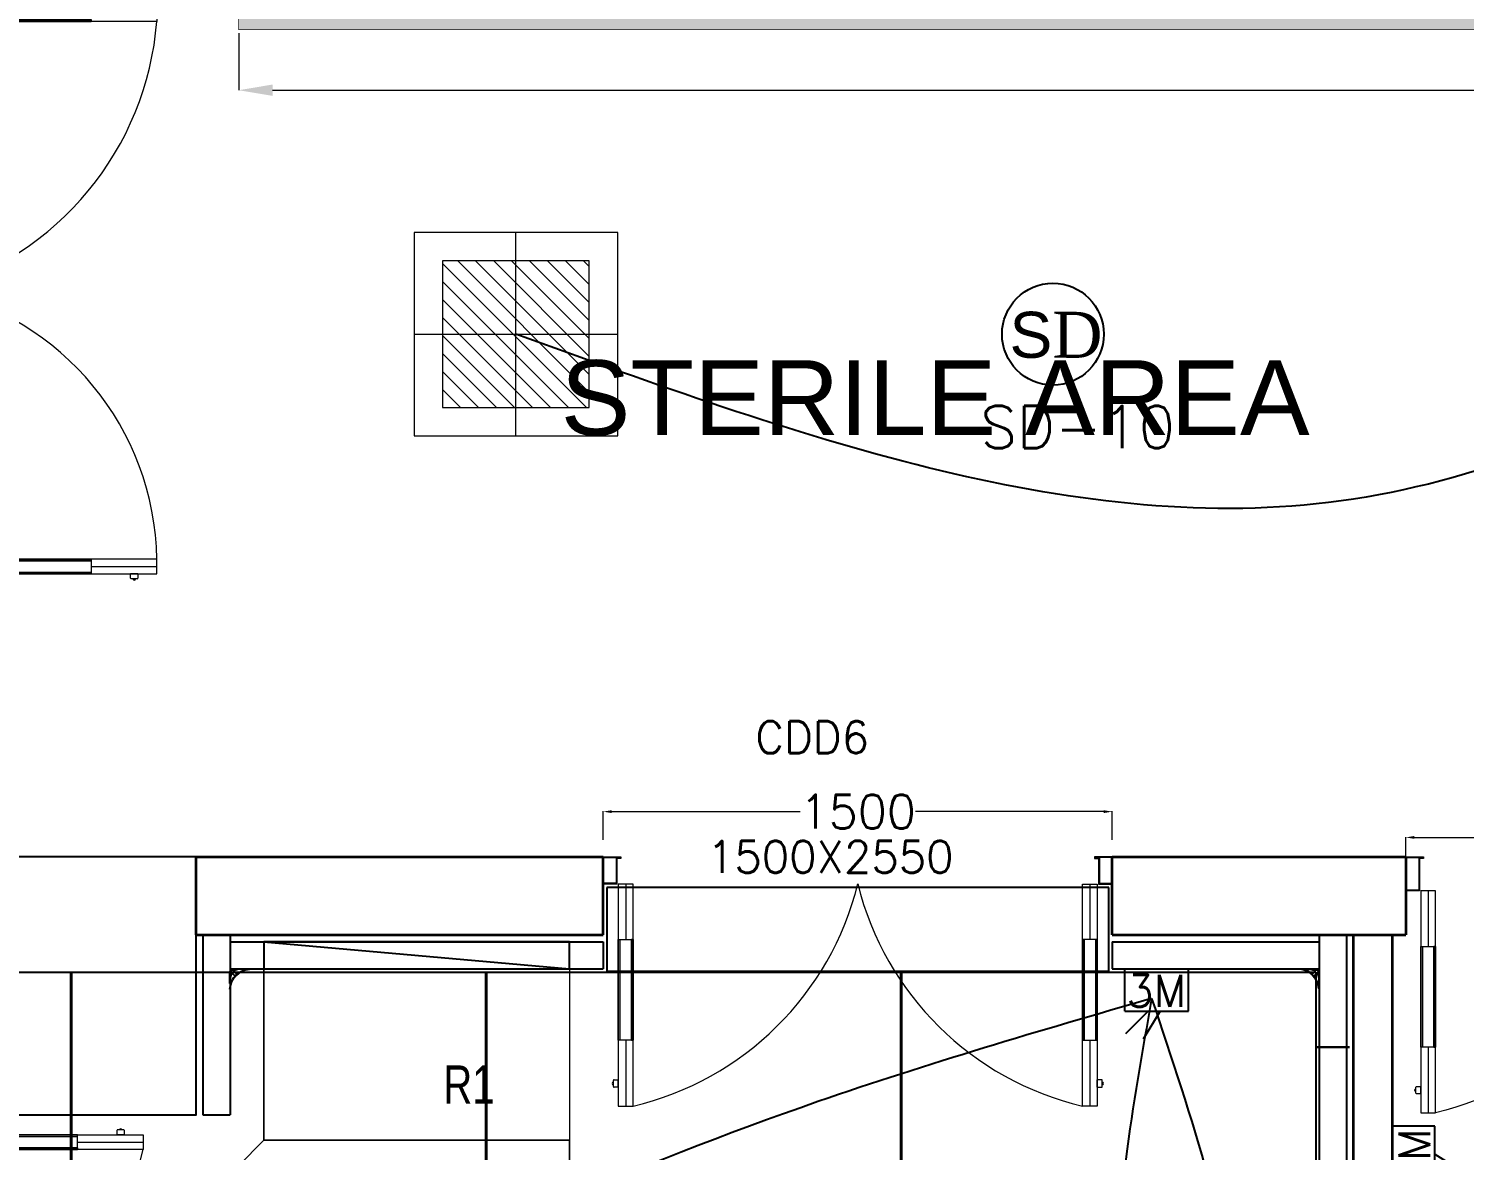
# Model space of a CAD drawing. Extents: x 3505867 to 3988380, y -625948 to -590408.
# Drawn here: x 3515231 to 3519461, y -607143 to -603838 of the extents above; entities that cross this region are included whole.
import ezdxf

# ---------------------------------------------------------------- set-up
doc = ezdxf.new("R2010")
doc.units = 0
doc.header["$LTSCALE"] = 6
doc.header["$MEASUREMENT"] = 0
for name, pattern in [('CONTINIOUS', [0]), ('CONTINU', [0]), ('DASHED', [0.75, 0.5, -0.25])]:
    doc.linetypes.add(name, pattern=pattern)
doc.layers.get('0').update_dxf_attribs({"linetype": 'CONTINUOUS'})
doc.layers.get('Defpoints').update_dxf_attribs({"linetype": 'CONTINUOUS'})
for name, color, linetype, lineweight in [('1200 Door', 144, 'CONTINUOUS', 5), ('Ahlada 50mm Ceiling Panels', 191, 'CONTINUOUS', 0), ('Ahlada Coving', 3, 'CONTINUOUS', 0), ('Double Leaf Door', 4, 'CONTINUOUS', 18), ('ELE-36W LED LIGHT', 210, 'CONTINUOUS', 18), ('ELE-CABLE TRAY', 31, 'CONTINUOUS', 18), ('ELE. DB', 1, 'CONTINUOUS', 9), ('FA-BELOW SMOKE DERECTOR', 1, 'CONTINUOUS', 25), ('HTL-AC UNIT', 5, 'CONTINUOUS', 25), ('MEP_HVAC_RA_DUCT', 1, 'CONTINUOUS', 9), ('MEP_HVAC_RA_RAISERS', 3, 'CONTINUOUS', 0), ('Partition-80WP', 7, 'CONTINUOUS', 5), ('Supply Diffusers', 3, 'CONTINUOUS', 0), ('WALL', 10, 'CONTINUOUS', 35)]:
    doc.layers.add(name, color=color, linetype=linetype, lineweight=lineweight)
for name, color, linetype in [('80 mm Wall', 5, 'CONTINUOUS'), ('COL', 5, 'CONTINUOUS'), ('DIM', 7, 'CONTINUOUS'), ('ELE 36W LED LIGHT', 6, 'CONTINUOUS'), ('ELE-3M UPS P.SB', 3, 'CONTINUOUS'), ('FA-FIRE TEXT', 7, 'CONTINUOUS'), ('LV.CC CEMARA', 66, 'CONTINUOUS'), ('MEP_HVAC_SUPPLY_DIFFUSER', 5, 'CONTINUOUS')]:
    doc.layers.add(name, color=color, linetype=linetype)
doc.layers.add('ELE-LIGHTING WIRING', color=7, linetype='CONTINUOUS', true_color=0x63d7b6)
doc.styles.add('ARIAL', font='')
doc.styles.add('ARIEL', font='', dxfattribs={"width": 0.75})
doc.styles.add('PDF Times New Roman', font='')
doc.styles.add('ROMAN', font='', dxfattribs={"width": 0.8})
doc.styles.add('ROMANS', font='romans.shx')
doc.styles.get("Standard").update_dxf_attribs({"font": 'SIMPLEX'})
doc.styles.add('T 1-25', font='segoeui.ttf', dxfattribs={"width": 0.8, "height": 50})
doc.styles.get('ARIAL').set_extended_font_data('Arial')
doc.styles.get('ARIEL').set_extended_font_data('SansSerif')
doc.styles.get('PDF Times New Roman').set_extended_font_data('Times New Roman')
doc.styles.get('ROMAN').set_extended_font_data('Arial')
doc.dimstyles.new('AEPL1', dxfattribs={"dimtxt": 100, "dimasz": 25, "dimexe": 1.25, "dimexo": 50, "dimtad": 0, "dimdec": 0, "dimtxsty": 'ROMANS', "dimcen": 2.5, "dimclrd": 250, "dimclre": 250, "dimadec": 0, "dimazin": 0, "dimtfac": 1, "dimtdec": 0, "dimtmove": 0, "dimatfit": 3, "dimfxl": 1, "dimlwd": 0, "dimlwe": 0, "dimarcsym": 0})
doc.dimstyles.new('D 1-25', dxfattribs={"dimtxt": 50, "dimasz": 12.5, "dimexe": 0, "dimexo": 10, "dimgap": 0, "dimtad": 0, "dimdec": 0, "dimzin": 0, "dimdsep": 46, "dimtxsty": 'T 1-25', "dimblk": 'ARCHTICK', "dimcen": 5, "dimclrd": 256, "dimclre": 256, "dimclrt": 256, "dimadec": 0, "dimazin": 0, "dimtfac": 50, "dimtdec": 0, "dimtmove": 1, "dimatfit": 2, "dimfxl": 1, "dimtolj": 1, "dimtzin": 0, "dimarcsym": 0})

# ---------------------------------------------------------------- blocks, each defined once
blk = doc.blocks.new('*D128')
at = {"layer": 'Defpoints', "color": 0, "linetype": 'ByBlock'}
for p in [(-25370, 7793.3), (-26870, 7660.2), (-25370, 7660.2)]:
    blk.add_point(p, dxfattribs=at)
at = {"layer": 'DIM', "color": 250, "linetype": 'ByBlock', "lineweight": 0}
for p, q in [((-26870, 7710.2), (-26870, 7794.6)), ((-26845, 7793.3), (-26289.7, 7793.3)), ((-25395, 7793.3), (-25950.3, 7793.3)), ((-25370, 7710.2), (-25370, 7794.6))]:
    blk.add_line(p, q, dxfattribs=at)
at = {"layer": 'DIM', "color": 250, "linetype": 'ByBlock'}
for points in [[(-26845, 7797.5), (-26845, 7789.2), (-26870, 7793.3)], [(-25395, 7789.2), (-25395, 7797.5), (-25370, 7793.3)]]:
    blk.add_solid(points, dxfattribs=at)
at = {"layer": 'DIM', "color": 0, "linetype": 'ByBlock', "insert": (-26120, 7793.3), "char_height": 100, "attachment_point": 5, "style": 'ROMANS'}
blk.add_mtext('1500', dxfattribs=at)
blk = doc.blocks.new('*D129')
at = {"layer": 'Defpoints', "color": 0, "linetype": 'ByBlock'}
for p in [(-23015, 7717.3), (-24505, 7545.2), (-23015, 7545.2)]:
    blk.add_point(p, dxfattribs=at)
at = {"layer": 'DIM', "color": 250, "linetype": 'ByBlock', "lineweight": 0}
for p, q in [((-24505, 7595.2), (-24505, 7718.6)), ((-24480, 7717.3), (-23848.4, 7717.3)), ((-23040, 7717.3), (-23509, 7717.3)), ((-23015, 7595.2), (-23015, 7718.6))]:
    blk.add_line(p, q, dxfattribs=at)
at = {"layer": 'DIM', "color": 250, "linetype": 'ByBlock'}
for points in [[(-24480, 7721.5), (-24480, 7713.2), (-24505, 7717.3)], [(-23040, 7713.2), (-23040, 7721.5), (-23015, 7717.3)]]:
    blk.add_solid(points, dxfattribs=at)
at = {"layer": 'DIM', "color": 0, "linetype": 'ByBlock', "insert": (-23678.7, 7717.3), "char_height": 100, "attachment_point": 5, "style": 'ROMANS'}
blk.add_mtext('1490', dxfattribs=at)
blk = doc.blocks.new('1500x80')
at = {"layer": 'Double Leaf Door'}
for points in [[(99336.2, -25417.9), (99341.1, -25417.9), (99341.1, -25121.4), (99336.2, -25121.4)], [(99379.8, -25121.4), (99374.8, -25121.4), (99374.8, -25417.9), (99379.8, -25417.9)], [(100704.2, -25121.4), (100709.2, -25121.4), (100709.2, -25417.9), (100704.2, -25417.9)], [(100747.8, -25417.9), (100742.9, -25417.9), (100742.9, -25121.4), (100747.8, -25121.4)]]:
    blk.add_hatch(color=6, dxfattribs=at).paths.add_polyline_path(points)
at = {"layer": 'Double Leaf Door', "color": 8}
for p, q in [((99336.2, -25581.8), (99336.2, -24927.6)), ((99336.2, -24927.6), (99379.8, -24927.6)), ((99358, -25121.4), (99358, -24927.6)), ((99379.8, -24927.6), (99379.8, -25581.8)), ((100747.8, -24927.6), (100704.2, -24927.6)), ((100704.2, -24927.6), (100704.2, -25581.8)), ((100726, -25121.4), (100726, -24927.6)), ((100747.8, -25581.8), (100747.8, -24927.6)), ((99321.8, -24985.1), (99321.8, -25003.1)), ((99336.2, -24983.1), (99323.7, -24983.1)), ((99336.2, -24983.1), (99336.2, -25005)), ((100747.8, -24983.1), (100760.3, -24983.1)), ((100747.8, -24983.1), (100747.8, -25005)), ((100762.2, -24985.1), (100762.2, -25003.1)), ((99323.7, -25005), (99336.2, -25005)), ((100760.3, -25005), (100747.8, -25005)), ((99358, -25581.8), (99358, -25417.9)), ((100726, -25581.8), (100726, -25417.9)), ((99292, -25581.8), (99292, -25661.8)), ((99332.2, -25581.8), (99292, -25581.8)), ((99294, -25583.8), (99294, -25659.8)), ((99330.2, -25583.8), (99294, -25583.8)), ((99330.2, -25658.9), (99330.2, -25583.8)), ((99332.2, -25656.9), (99332.2, -25581.8)), ((99379.8, -25581.8), (99336.2, -25581.8)), ((100704.2, -25581.8), (100747.8, -25581.8)), ((100751.8, -25656.9), (100751.8, -25581.8)), ((100751.8, -25581.8), (100792, -25581.8)), ((100753.8, -25658.9), (100753.8, -25583.8)), ((100753.8, -25583.8), (100790, -25583.8)), ((100790, -25583.8), (100790, -25659.8)), ((100792, -25581.8), (100792, -25661.8)), ((99292, -25661.8), (99332.2, -25661.8)), ((99294, -25659.8), (99332.2, -25659.8)), ((99342.1, -25658.9), (99330.2, -25658.9)), ((99344.1, -25656.9), (99332.2, -25656.9)), ((99332.2, -25659.8), (99342.1, -25659.8)), ((99332.2, -25661.8), (99344.1, -25661.8)), ((99342.1, -25659.8), (99342.1, -25658.9)), ((99344.1, -25661.8), (99344.1, -25656.9)), ((100739.9, -25661.8), (100739.9, -25656.9)), ((100739.9, -25656.9), (100751.8, -25656.9)), ((100751.8, -25661.8), (100739.9, -25661.8)), ((100741.9, -25659.8), (100741.9, -25658.9)), ((100741.9, -25658.9), (100753.8, -25658.9)), ((100751.8, -25659.8), (100741.9, -25659.8)), ((100790, -25659.8), (100751.8, -25659.8)), ((100792, -25661.8), (100751.8, -25661.8))]:
    blk.add_line(p, q, dxfattribs=at)
at = {"layer": 'Double Leaf Door', "color": 6}
for p, q in [((99379.8, -25121.4), (99336.2, -25121.4)), ((99336.2, -25121.4), (99336.2, -25417.9)), ((99341.1, -25417.9), (99341.1, -25121.4)), ((99374.8, -25417.9), (99374.8, -25121.4)), ((99379.8, -25417.9), (99379.8, -25121.4)), ((100704.2, -25417.9), (100704.2, -25121.4)), ((100704.2, -25121.4), (100747.8, -25121.4)), ((100709.2, -25417.9), (100709.2, -25121.4)), ((100742.9, -25417.9), (100742.9, -25121.4)), ((100747.8, -25121.4), (100747.8, -25417.9)), ((99336.2, -25417.9), (99379.8, -25417.9)), ((100747.8, -25417.9), (100704.2, -25417.9))]:
    blk.add_line(p, q, dxfattribs=at)
at = {"layer": 'Double Leaf Door', "color": 6, "ltscale": 100}
for p, q in [((99374.8, -25121.4), (99374.8, -25417.9)), ((100709.2, -25121.4), (100709.2, -25417.9))]:
    blk.add_line(p, q, dxfattribs=at)
at = {"layer": 'Double Leaf Door', "color": 6}
for points in [[(99336.2, -25121.4), (99336.2, -25417.9), (99341.1, -25417.9), (99341.1, -25121.4), (99336.2, -25121.4)], [(99379.8, -25121.4), (99379.8, -25417.9), (99374.8, -25417.9), (99374.8, -25121.4), (99379.8, -25121.4)], [(100704.2, -25121.4), (100704.2, -25417.9), (100709.2, -25417.9), (100709.2, -25121.4), (100704.2, -25121.4)], [(100747.8, -25121.4), (100747.8, -25417.9), (100742.9, -25417.9), (100742.9, -25121.4), (100747.8, -25121.4)]]:
    blk.add_lwpolyline(points, dxfattribs=at)
at = {"layer": 'Double Leaf Door', "ltscale": 5000}
for points in [[(99336.2, -25121.4), (99336.2, -25417.9), (99341.1, -25417.9), (99341.1, -25121.4), (99336.2, -25121.4)], [(100747.8, -25121.4), (100747.8, -25417.9), (100742.9, -25417.9), (100742.9, -25121.4), (100747.8, -25121.4)]]:
    blk.add_lwpolyline(points, dxfattribs=at)
at = {"layer": 'Double Leaf Door', "color": 8}
for centre, radius, start, end in [((99175.8, -25796.3), 892.3, 13.906, 76.7864), ((100908.2, -25796.3), 892.3, 103.2136, 166.094), ((99321.8, -24994.1), 3.72, 90, 270), ((99323.7, -24985.1), 1.98, 90, 180), ((100760.3, -24985.1), 1.98, 0, 90), ((100762.2, -24994.1), 3.72, 270, 90), ((99323.7, -25003.1), 1.98, 180, 270), ((100760.3, -25003.1), 1.98, 270, 0)]:
    blk.add_arc(centre, radius, start, end, dxfattribs=at)
blk = doc.blocks.new('1500x2100x100 DD')
at = {"layer": 'Double Leaf Door'}
for points in [[(49.2, 263.9), (54.1, 263.9), (54.1, 560.4), (49.2, 560.4)], [(92.8, 560.4), (87.8, 560.4), (87.8, 263.9), (92.8, 263.9)], [(1407.2, 560.4), (1412.2, 560.4), (1412.2, 263.9), (1407.2, 263.9)], [(1450.8, 263.9), (1445.9, 263.9), (1445.9, 560.4), (1450.8, 560.4)]]:
    blk.add_hatch(color=6, dxfattribs=at).paths.add_polyline_path(points)
at = {"layer": 'Double Leaf Door', "color": 8}
for p, q in [((49.2, 100), (49.2, 754.2)), ((49.2, 754.2), (92.8, 754.2)), ((71, 560.4), (71, 754.2)), ((92.8, 754.2), (92.8, 100)), ((1450.8, 754.2), (1407.2, 754.2)), ((1407.2, 754.2), (1407.2, 100)), ((1429, 560.4), (1429, 754.2)), ((1450.8, 100), (1450.8, 754.2)), ((34.8, 696.7), (34.8, 678.8)), ((49.2, 698.7), (36.7, 698.7)), ((49.2, 698.7), (49.2, 676.8)), ((1450.8, 698.7), (1463.3, 698.7)), ((1450.8, 698.7), (1450.8, 676.8)), ((1465.2, 696.7), (1465.2, 678.8)), ((36.7, 676.8), (49.2, 676.8)), ((1463.3, 676.8), (1450.8, 676.8)), ((71, 100), (71, 263.9)), ((1429, 100), (1429, 263.9)), ((5, 100), (5, 0)), ((45.2, 100), (5, 100)), ((7, 98), (7, 2)), ((43.2, 98), (7, 98)), ((43.2, 3), (43.2, 98)), ((45.2, 5), (45.2, 100)), ((92.8, 100), (49.2, 100)), ((1407.2, 100), (1450.8, 100)), ((1454.8, 5), (1454.8, 100)), ((1454.8, 100), (1495, 100)), ((1456.8, 3), (1456.8, 98)), ((1456.8, 98), (1493, 98)), ((1493, 98), (1493, 2)), ((1495, 100), (1495, 0)), ((5, 0), (45.2, 0)), ((7, 2), (45.2, 2)), ((55.1, 3), (43.2, 3)), ((57.1, 5), (45.2, 5)), ((45.2, 2), (55.1, 2)), ((45.2, 0), (57.1, 0)), ((55.1, 2), (55.1, 3)), ((57.1, 0), (57.1, 5)), ((1442.9, 0), (1442.9, 5)), ((1442.9, 5), (1454.8, 5)), ((1454.8, 0), (1442.9, 0)), ((1444.9, 2), (1444.9, 3)), ((1444.9, 3), (1456.8, 3)), ((1454.8, 2), (1444.9, 2)), ((1493, 2), (1454.8, 2)), ((1495, 0), (1454.8, 0))]:
    blk.add_line(p, q, dxfattribs=at)
at = {"layer": 'Double Leaf Door', "color": 6}
for p, q in [((92.8, 560.4), (49.2, 560.4)), ((49.2, 560.4), (49.2, 263.9)), ((54.1, 263.9), (54.1, 560.4)), ((87.8, 263.9), (87.8, 560.4)), ((92.8, 263.9), (92.8, 560.4)), ((1407.2, 263.9), (1407.2, 560.4)), ((1407.2, 560.4), (1450.8, 560.4)), ((1412.2, 263.9), (1412.2, 560.4)), ((1445.9, 263.9), (1445.9, 560.4)), ((1450.8, 560.4), (1450.8, 263.9)), ((49.2, 263.9), (92.8, 263.9)), ((1450.8, 263.9), (1407.2, 263.9))]:
    blk.add_line(p, q, dxfattribs=at)
at = {"layer": 'Double Leaf Door', "color": 6, "ltscale": 100}
for p, q in [((87.8, 560.4), (87.8, 263.9)), ((1412.2, 560.4), (1412.2, 263.9))]:
    blk.add_line(p, q, dxfattribs=at)
at = {"layer": 'Double Leaf Door', "color": 6}
for points in [[(49.2, 560.4), (49.2, 263.9), (54.1, 263.9), (54.1, 560.4), (49.2, 560.4)], [(92.8, 560.4), (92.8, 263.9), (87.8, 263.9), (87.8, 560.4), (92.8, 560.4)], [(1407.2, 560.4), (1407.2, 263.9), (1412.2, 263.9), (1412.2, 560.4), (1407.2, 560.4)], [(1450.8, 560.4), (1450.8, 263.9), (1445.9, 263.9), (1445.9, 560.4), (1450.8, 560.4)]]:
    blk.add_lwpolyline(points, dxfattribs=at)
at = {"layer": 'Double Leaf Door', "ltscale": 5000}
for points in [[(49.2, 560.4), (49.2, 263.9), (54.1, 263.9), (54.1, 560.4), (49.2, 560.4)], [(1450.8, 560.4), (1450.8, 263.9), (1445.9, 263.9), (1445.9, 560.4), (1450.8, 560.4)]]:
    blk.add_lwpolyline(points, dxfattribs=at)
at = {"layer": 'Double Leaf Door', "color": 8}
for centre, radius, start, end in [((-111.3, -108), 886, 13.5745, 76.6836), ((1611.3, -108), 886, 103.3164, 166.4255), ((34.8, 687.7), 3.72, 90, 270), ((36.7, 696.7), 1.98, 90, 180), ((36.7, 678.8), 1.98, 180, 270), ((1463.3, 696.7), 1.98, 0, 90), ((1463.3, 678.8), 1.98, 270, 0), ((1465.2, 687.7), 3.72, 270, 90)]:
    blk.add_arc(centre, radius, start, end, dxfattribs=at)
blk = doc.blocks.new('1800x100')
at = {"layer": 'Double Leaf Door'}
for points in [[(101627.9, -31394.5), (101632.8, -31394.5), (101632.8, -31098), (101627.9, -31098)], [(101671.5, -31098), (101666.6, -31098), (101666.6, -31394.5), (101671.5, -31394.5)], [(103255.9, -31098), (103260.9, -31098), (103260.9, -31394.5), (103255.9, -31394.5)], [(103299.6, -31394.5), (103294.6, -31394.5), (103294.6, -31098), (103299.6, -31098)]]:
    blk.add_hatch(color=6, dxfattribs=at).paths.add_polyline_path(points)
at = {"layer": 'Double Leaf Door', "color": 8}
for p, q in [((101627.9, -31558.5), (101627.9, -30904.2)), ((101627.9, -30904.2), (101671.5, -30904.2)), ((101649.7, -31098), (101649.7, -30904.2)), ((101671.5, -30904.2), (101671.5, -31558.5)), ((103299.6, -30904.2), (103255.9, -30904.2)), ((103255.9, -30904.2), (103255.9, -31558.5)), ((103277.8, -31098), (103277.8, -30904.2)), ((103299.6, -31558.5), (103299.6, -30904.2)), ((101613.5, -30961.8), (101613.5, -30979.7)), ((101627.9, -30959.8), (101615.5, -30959.8)), ((101627.9, -30959.8), (101627.9, -30981.7)), ((103299.6, -30959.8), (103312, -30959.8)), ((103299.6, -30959.8), (103299.6, -30981.7)), ((103314, -30961.8), (103314, -30979.7)), ((101615.5, -30981.7), (101627.9, -30981.7)), ((103312, -30981.7), (103299.6, -30981.7)), ((101649.7, -31558.5), (101649.7, -31394.5)), ((103277.8, -31558.5), (103277.8, -31394.5)), ((101583.7, -31558.5), (101583.7, -31658.5)), ((101623.9, -31558.5), (101583.7, -31558.5)), ((101623.9, -31653.5), (101623.9, -31558.5)), ((101671.5, -31558.5), (101627.9, -31558.5)), ((103255.9, -31558.5), (103299.6, -31558.5)), ((103303.6, -31653.5), (103303.6, -31558.5)), ((103303.6, -31558.5), (103343.7, -31558.5)), ((103343.7, -31558.5), (103343.7, -31658.5)), ((101585.7, -31560.5), (101585.7, -31656.5)), ((101621.9, -31560.5), (101585.7, -31560.5)), ((101621.9, -31655.5), (101621.9, -31560.5)), ((103305.5, -31655.5), (103305.5, -31560.5)), ((103305.5, -31560.5), (103341.8, -31560.5)), ((103341.8, -31560.5), (103341.8, -31656.5)), ((101583.7, -31658.5), (101623.9, -31658.5)), ((101585.7, -31656.5), (101623.9, -31656.5)), ((101633.8, -31655.5), (101621.9, -31655.5)), ((101635.8, -31653.5), (101623.9, -31653.5)), ((101623.9, -31656.5), (101633.8, -31656.5)), ((101623.9, -31658.5), (101635.8, -31658.5)), ((101633.8, -31656.5), (101633.8, -31655.5)), ((101635.8, -31658.5), (101635.8, -31653.5)), ((103291.6, -31658.5), (103291.6, -31653.5)), ((103291.6, -31653.5), (103303.6, -31653.5)), ((103303.6, -31658.5), (103291.6, -31658.5)), ((103293.6, -31656.5), (103293.6, -31655.5)), ((103293.6, -31655.5), (103305.5, -31655.5)), ((103303.6, -31656.5), (103293.6, -31656.5)), ((103341.8, -31656.5), (103303.6, -31656.5)), ((103343.7, -31658.5), (103303.6, -31658.5))]:
    blk.add_line(p, q, dxfattribs=at)
at = {"layer": 'Double Leaf Door', "color": 6}
for p, q in [((101671.5, -31098), (101627.9, -31098)), ((101627.9, -31098), (101627.9, -31394.5)), ((101632.8, -31394.5), (101632.8, -31098)), ((101666.6, -31394.5), (101666.6, -31098)), ((101671.5, -31394.5), (101671.5, -31098)), ((103255.9, -31394.5), (103255.9, -31098)), ((103255.9, -31098), (103299.6, -31098)), ((103260.9, -31394.5), (103260.9, -31098)), ((103294.6, -31394.5), (103294.6, -31098)), ((103299.6, -31098), (103299.6, -31394.5)), ((101627.9, -31394.5), (101671.5, -31394.5)), ((103299.6, -31394.5), (103255.9, -31394.5))]:
    blk.add_line(p, q, dxfattribs=at)
at = {"layer": 'Double Leaf Door', "color": 6, "ltscale": 100}
for p, q in [((101666.6, -31098), (101666.6, -31394.5)), ((103260.9, -31098), (103260.9, -31394.5))]:
    blk.add_line(p, q, dxfattribs=at)
at = {"layer": 'Double Leaf Door', "color": 6}
for points in [[(101627.9, -31098), (101627.9, -31394.5), (101632.8, -31394.5), (101632.8, -31098), (101627.9, -31098)], [(101671.5, -31098), (101671.5, -31394.5), (101666.6, -31394.5), (101666.6, -31098), (101671.5, -31098)], [(103255.9, -31098), (103255.9, -31394.5), (103260.9, -31394.5), (103260.9, -31098), (103255.9, -31098)], [(103299.6, -31098), (103299.6, -31394.5), (103294.6, -31394.5), (103294.6, -31098), (103299.6, -31098)]]:
    blk.add_lwpolyline(points, dxfattribs=at)
at = {"layer": 'Double Leaf Door', "ltscale": 5000}
for points in [[(101627.9, -31098), (101627.9, -31394.5), (101632.8, -31394.5), (101632.8, -31098), (101627.9, -31098)], [(103299.6, -31098), (103299.6, -31394.5), (103294.6, -31394.5), (103294.6, -31098), (103299.6, -31098)]]:
    blk.add_lwpolyline(points, dxfattribs=at)
at = {"layer": 'Double Leaf Door', "color": 8}
for centre, radius, start, end in [((101601.6, -31795.7), 894.2, 15.3848, 85.5115), ((103268.8, -31726.5), 822.4, 90.8957, 168.2081), ((101615.5, -30961.8), 1.98, 90, 180), ((103312, -30961.8), 1.98, 0, 90), ((101613.5, -30970.7), 3.72, 90, 270), ((101615.5, -30979.7), 1.98, 180, 270), ((103312, -30979.7), 1.98, 270, 0), ((103314, -30970.7), 3.72, 270, 90)]:
    blk.add_arc(centre, radius, start, end, dxfattribs=at)
blk = doc.blocks.new('A010004 Mezz.F. Layout Plan$0$b & c')
at = {"layer": 'Ahlada Coving', "color": 3}
for p, q in [((-4.1, 40.9), (-5.7, 42.5)), ((-2.7, 7.8), (-3.7, 7.8)), ((-3.7, 7.8), (-2.7, 6)), ((4.9, 15.3), (-2.7, 7.8)), ((-2.7, 6), (5.7, 14.4)), ((8.7, 11.4), (0.3, 3)), ((0.3, 3), (2.1, 2)), ((2.1, 3), (9.7, 10.6)), ((2.1, 2), (2.1, 3)), ((36.9, 0), (35.3, 1.6))]:
    blk.add_line(p, q, dxfattribs=at)
blk.add_lwpolyline([(-5.7, 30.7), (-5.7, 5.7), (0, 0), (25, 0), (22.8, 1.5), (13.2, 1.5), (3.6, 4.5), (3.6, 1.5), (0.6, 1.5), (-4.2, 6.3), (-4.2, 9.3), (-1.2, 9.3), (-4.2, 18.9), (-4.2, 28.4), (-5.7, 30.7)], dxfattribs=at)
for radius, start, end in [(44, 181.9548, 220.5976), (42.5, 184.1661, 265.906), (44, 222.2286, 227.7746), (44, 229.4056, 268.1119)]:
    blk.add_arc((38.3, 44), radius, start, end, dxfattribs=at)
blk = doc.blocks.new('3M UPS SB')
at = {"layer": 'ELE-3M UPS P.SB', "color": 3}
for p, q in [((-133.8, 160), (-69.3, 265.2)), ((-88.2, 160), (-3.4, 244.9)), ((-240, 160), (-240, 0)), ((0, 160), (-240, 160)), ((0, 160), (0, 0))]:
    blk.add_line(p, q, dxfattribs=at)
blk.add_text('3M', height=120, rotation=180, dxfattribs=at).set_placement((-6, 143))
blk = doc.blocks.new('light300x600')
at = {"layer": 'ELE-36W LED LIGHT', "lineweight": 0}
for p, q in [((918214.7, -78407.4), (918214.7, -79007.4)), ((918814.7, -78407.4), (918214.7, -78407.4)), ((918514.7, -78407.4), (918514.7, -79007.4)), ((918814.7, -79007.4), (918814.7, -78407.4)), ((918298.3, -78491.3), (918298.6, -78491)), ((918298.3, -78544.3), (918351.6, -78491)), ((918298.3, -78597.3), (918404.7, -78491)), ((918298.3, -78650.4), (918457.7, -78491)), ((918298.3, -78703.4), (918510.7, -78491)), ((918298.3, -78756.4), (918563.8, -78491)), ((918298.3, -78809.5), (918616.8, -78491)), ((918298.3, -78862.5), (918669.8, -78491)), ((918298.3, -78915.5), (918722.9, -78491)), ((918298.3, -78491), (918298.3, -78923.7)), ((918731.1, -78491), (918298.3, -78491)), ((918731.1, -78923.7), (918731.1, -78491)), ((918343.2, -78923.7), (918731.1, -78535.8)), ((918396.2, -78923.7), (918731.1, -78588.8)), ((918449.2, -78923.7), (918731.1, -78641.9)), ((918214.7, -78707.4), (918814.7, -78707.4)), ((918502.3, -78923.7), (918731.1, -78694.9)), ((918555.3, -78923.7), (918731.1, -78747.9)), ((918608.3, -78923.7), (918731.1, -78801)), ((918661.3, -78923.7), (918731.1, -78854)), ((918298.3, -78923.7), (918731.1, -78923.7)), ((918714.4, -78923.7), (918731.1, -78907)), ((918214.7, -79007.4), (918814.7, -79007.4))]:
    blk.add_line(p, q, dxfattribs=at)
blk = doc.blocks.new('WDD')
at = {"layer": 'ELE-LIGHTING WIRING', "linetype": 'ByBlock'}
blk.add_spline([(11340.6, 9586), (9072.1, 8468.8), (6677.5, 8965)], degree=3, dxfattribs=at)
at = {"layer": 'ELE-LIGHTING WIRING', "color": 254, "linetype": 'ByBlock'}
for points in [[(8551, 7007.8), (7567.5, 6703.6), (5979, 6048.5)], [(8551, 7007.8), (8474.6, 6534.6), (8425, 6048.5)], [(8551, 7007.8), (8819.5, 5950), (8425, 3972.5)]]:
    blk.add_spline(points, degree=3, dxfattribs=at)
at = {"layer": 'ELE 36W LED LIGHT', "rotation": 89.9999999995464}
blk.add_blockref('light300x600', (-72029.9, -909549.7), dxfattribs=at)
at = {"layer": 'ELE-3M UPS P.SB', "color": 6, "xscale": 0.7812500000005363, "yscale": 0.7812500000005363, "zscale": 0.7812500000005363}
for p, rotation in [((8471.7, 7095), 179.9999999999999), ((9260, 6443.9), 269.9999999999999)]:
    blk.add_blockref('3M UPS SB', p, dxfattribs=dict(at, rotation=rotation))
blk = doc.blocks.new('*D340')
at = {"layer": 'Defpoints', "color": 0, "linetype": 'ByBlock'}
for p in [(5860.6, 9862.2), (26891.3, 9862.2), (5860.6, 9683.8)]:
    blk.add_point(p, dxfattribs=at)
at = {"layer": 'ELE-CABLE TRAY', "color": 7, "linetype": 'CONTINIOUS', "lineweight": -2}
for p, q in [((5860.6, 9852.2), (5860.6, 9683.8)), ((26891.3, 9852.2), (26891.3, 9683.8)), ((5960.6, 9683.8), (16061.7, 9683.8)), ((26791.3, 9683.8), (16690.3, 9683.8))]:
    blk.add_line(p, q, dxfattribs=at)
at = {"layer": 'ELE-CABLE TRAY', "color": 7, "linetype": 'ByBlock'}
for points in [[(5960.6, 9700.5), (5960.6, 9667.1), (5860.6, 9683.8)], [(26791.3, 9667.1), (26791.3, 9700.5), (26891.3, 9683.8)]]:
    blk.add_solid(points, dxfattribs=at)
at = {"layer": 'ELE-CABLE TRAY', "color": 7, "linetype": 'ByBlock', "insert": (16376, 9683.8), "char_height": 150, "attachment_point": 5, "style": 'ROMANS'}
blk.add_mtext('\\A1;21031', dxfattribs=at)
blk = doc.blocks.new('SMOKE DETECTOR')
at = {"layer": 'FA-BELOW SMOKE DERECTOR', "color": 7}
blk.add_circle((931028.7, -118293.9), 166, dxfattribs=at)
at = {"layer": 'FA-BELOW SMOKE DERECTOR', "insert": (930887.1, -118373), "char_height": 150, "attachment_point": 7, "style": 'PDF Times New Roman'}
blk.add_mtext('{\\fArial|b0|i0|c0|p34;S}D', dxfattribs=at)
blk = doc.blocks.new('EFRWR')
at = {"layer": 'FA-BELOW SMOKE DERECTOR', "color": 6, "xscale": 0.9035551315104862, "yscale": 0.9035551315104862, "zscale": 0.9035551315104862}
blk.add_blockref('SMOKE DETECTOR', (-832975.8, 115850), dxfattribs=at)
at = {"layer": 'FA-FIRE TEXT', "color": 200, "linetype": 'CONTINU', "insert": (8046.5, 8753.6), "char_height": 125, "width": 349.838, "attachment_point": 1, "style": 'ROMANS'}
blk.add_mtext('{\\C256;SD-10}', dxfattribs=at)
blk = doc.blocks.new('FM3')
at = {"layer": 'Supply Diffusers'}
for p, q in [((234.6, -234.9), (-235.4, 235.1)), ((-235.4, -234.9), (234.6, 235.1))]:
    blk.add_line(p, q, dxfattribs=at)
at = {"layer": 'Supply Diffusers', "color": 7}
for points in [[(0.6, 451.1, 0, 150, 0), (0.6, 390.6, 25, 25, 0), (0.6, 330.1, 25, 25, 0)], [(-451.4, -0.9, 0, 150, 0), (-390.9, -0.9, 25, 25, 0), (-330.4, -0.9, 25, 25, 0)], [(450.6, 1.1, 0, 150, 0), (390.1, 1.1, 25, 25, 0), (329.6, 1.1, 25, 25, 0)], [(0.6, -450.9, 0, 150, 0), (0.6, -390.4, 25, 25, 0), (0.6, -329.9, 25, 25, 0)]]:
    blk.add_lwpolyline(points, format="xyseb", dxfattribs=at)
at = {"layer": 'Supply Diffusers', "linetype": 'DASHED', "ltscale": 5}
blk.add_lwpolyline([(-305.4, -304.9), (304.6, -304.9), (304.6, 305.1), (-305.4, 305.1)], close=True, dxfattribs=at)
at = {"layer": 'Supply Diffusers'}
blk.add_lwpolyline([(-235.4, -234.9), (234.6, -234.9), (234.6, 235.1), (-235.4, 235.1)], close=True, dxfattribs=at)
at = {"layer": 'Supply Diffusers', "style": 'ROMAN', "width": 0.8}
blk.add_text('FM', height=170, dxfattribs=at).set_placement((-144.4, -89.7))
blk = doc.blocks.new('SA DIFFUSER 600X600MM')
at = {"layer": 'Supply Diffusers', "color": 1, "xscale": 0.9836065573758823, "yscale": 0.9836065573758823, "zscale": 0.9836065573758823}
blk.add_blockref('FM3', (1302829.9, -127949.5, 14384.8), dxfattribs=at)
blk = doc.blocks.new('RA_RAISER')
at = {"layer": 'MEP_HVAC_RA_RAISERS', "lineweight": 25}
blk.add_line((3561965.8, -606672.8), (3562865.8, -606752.8), dxfattribs=at)
blk.add_lwpolyline([(3562865.8, -606672.8), (3561965.8, -606672.8), (3561965.8, -606752.8), (3562865.8, -606752.8)], close=True, dxfattribs=at)
blk.add_lwpolyline([(3562415.8, -606784, 0, 66.4, 0), (3562415.8, -606861.5, 0, 0, 0), (3562415.8, -606988.1, 0, 0, 0), (3562515.9, -606988.1, 0, 0, 0), (3562240.8, -607052.5, 0, 0, 0), (3562393.1, -607052.5, 0, 0, 0), (3562393.1, -607148, 0, 0, 0)], format="xyseb", dxfattribs=at)
at = {"layer": 'MEP_HVAC_RA_RAISERS', "lineweight": 25, "insert": (3562494.5, -607037.4), "char_height": 112.5, "width": 174.151, "attachment_point": 1, "style": 'ARIEL'}
blk.add_mtext('R1', dxfattribs=at)
blk = doc.blocks.new('DAD')
at = {"layer": 'MEP_HVAC_RA_DUCT', "linetype": 'ByBlock', "elevation": 0}
for points in [[(5935, 7095), (5935, 6590)], [(6835, 7095), (6835, 6515)], [(6835, 6515), (6835, 6590), (5935, 6590), (5860, 6515)]]:
    blk.add_lwpolyline(points, dxfattribs=at)
for points in [[(6835, 7095), (6835, 6590), (5935, 6590), (5935, 7095)], [(6835, 6590), (6835, 6515), (5860, 6515), (5935, 6590)]]:
    blk.add_lwpolyline(points, close=True, dxfattribs=at)
at = {"layer": 'MEP_HVAC_RA_RAISERS', "linetype": 'ByBlock'}
blk.add_blockref('RA_RAISER', (-3556030.8, 613847.8), dxfattribs=at)
at = {"layer": 'MEP_HVAC_SUPPLY_DIFFUSER'}
blk.add_blockref('SA DIFFUSER 600X600MM', (-1295627.5, 133997.9, -14384.8), dxfattribs=at)
blk = doc.blocks.new('CIVIL IVF')
at = {"layer": '80 mm Wall', "ltscale": 500}
for p, q in [((-28050, 7430.2), (-28050, 6900.2)), ((-27970, 7430.2), (-27970, 6900.2)), ((-27970, 7410.2), (-26870, 7410.2)), ((-26870, 7410.2), (-26870, 7330.2)), ((-25370, 7410.2), (-24760, 7410.2)), ((-24760, 7430.2), (-24760, 985.2)), ((-24680, 7430.2), (-24680, 985.2)), ((-27970, 7330.2), (-26870, 7330.2)), ((-25370, 7330.2), (-24760, 7330.2)), ((-28050, 6900.2), (-27970, 6900.2))]:
    blk.add_line(p, q, dxfattribs=at)
at = {"layer": '80 mm Wall', "color": 8, "ltscale": 500}
blk.add_line((-25370, 7410.2), (-25370, 7330.2), dxfattribs=at)
at = {"layer": 'Ahlada 50mm Ceiling Panels', "linetype": 'ByBlock', "lineweight": -2}
for p, q in [((-26860, 7570.2), (-26860, 7323.2)), ((-25380, 7570.2), (-26860, 7570.2)), ((-28870, 7320.2), (-24770, 7320.2)), ((-28439, 1095.2), (-28439, 7320.2)), ((-28436, 1095.2), (-28436, 7320.2)), ((-27216, 1095.2), (-27216, 7320.2)), ((-27213, 1095.2), (-27213, 7320.2)), ((-26860, 7323.2), (-25380, 7323.2)), ((-25993, 1095.2), (-25993, 7320.2)), ((-25990, 1095.2), (-25990, 7320.2)), ((-24770, 7320.2), (-24770, 1095.2))]:
    blk.add_line(p, q, dxfattribs=at)
at = {"layer": 'Ahlada 50mm Ceiling Panels', "color": 8, "linetype": 'ByBlock', "lineweight": -2}
blk.add_line((-25380, 7323.2), (-25380, 7570.2), dxfattribs=at)
at = {"layer": 'COL', "color": 8}
blk.add_lwpolyline([(-28860, 6900.2), (-28070, 6900.2), (-28070, 7660.2), (-28860, 7660.2)], close=True, dxfattribs=at)
at = {"layer": 'Partition-80WP', "ltscale": 0.5}
for p, q in [((-24671, 7100.3, -92016.4), (-24766.3, 7100.3, -92016.4)), ((-24671, 7097.3, -92016.4), (-24766.3, 7097.3, -92016.4))]:
    blk.add_line(p, q, dxfattribs=at)
at = {"layer": 'WALL', "color": 8, "linetype": 'ByBlock'}
for p, q in [((-28070, 7430.2), (-28070, 7660.2)), ((-28070, 7660.2), (-26870, 7660.2)), ((-26870, 7430.2), (-26870, 7660.2)), ((-25370, 7430.2), (-25370, 7660.2)), ((-25370, 7660.2), (-24505, 7660.2)), ((-24505, 7660.2), (-24505, 7430.2)), ((-28070, 7430.2), (-26870, 7430.2)), ((-25370, 7430.2), (-24505, 7430.2)), ((-24660, 7430.2), (-24660, 4842.7)), ((-24545, 7430.2), (-24545, 4842.7))]:
    blk.add_line(p, q, dxfattribs=at)
at = {"layer": 'Ahlada Coving', "ltscale": 500, "yscale": 1.418185559101401, "zscale": 1.418185559101401, "rotation": 180}
for p, xscale in [((-27963, 7330.2), -1.418185559101401), ((-24768, 7330.2), 1.418185559101401)]:
    blk.add_blockref('A010004 Mezz.F. Layout Plan$0$b & c', p, dxfattribs=dict(at, xscale=xscale))
at = {"layer": 'Double Leaf Door', "color": 8}
for name, p, rotation in [('1800x100', (2718.5, 111793.4), 270), ('1500x80', (73922, -18001.7), 180), ('1500x80', (-3298.2, 106177.2), 270)]:
    blk.add_blockref(name, p, dxfattribs=dict(at, rotation=rotation))
at = {"layer": 'Double Leaf Door', "color": 8, "xscale": -1, "rotation": 180}
blk.add_blockref('1500x2100x100 DD', (-24510, 7660.2), dxfattribs=at)
at = {"layer": '1200 Door', "color": 8, "linetype": 'ByBlock', "style": 'ROMANS'}
for s, p in [('CDD6', (-26422, 7965.3, -35804.4)), ('1500X2550', (-26564.3, 7613.1, -35804.4))]:
    blk.add_text(s, height=94.18, dxfattribs=at).set_placement(p)
at = {"layer": 'WALL', "color": 8, "linetype": 'Continuous', "insert": (-25892, 9195.2), "char_height": 220.414, "width": 4941.395, "attachment_point": 5, "style": 'ARIAL'}
blk.add_mtext('\\PSTERILE AREA', dxfattribs=at)
at = {"layer": 'DIM', "color": 8, "linetype": 'ByBlock'}
for base, p1, p2, picture, middle in [((-25370, 7793.3), (-26870, 7660.2), (-25370, 7660.2), '*D128', (-26120, 7793.3)), ((-23015, 7717.3), (-24505, 7545.2), (-23015, 7545.2), '*D129', (-23678.7, 7717.3))]:
    dim = blk.add_linear_dim(base=base, p1=p1, p2=p2, dimstyle='AEPL1', dxfattribs=at)
    dim.commit()
    dim.dimension.update_dxf_attribs({"geometry": picture, "text_midpoint": middle, "dimtype": 160})
blk = doc.blocks.new('FEWA')
at = {"layer": 'ELE-CABLE TRAY', "linetype": 'ByBlock'}
h = blk.add_hatch(dxfattribs=at)
h.set_pattern_fill('ZIGZAG', color=256, scale=400.785606)
h.set_pattern_definition([(0, (-23114.08, -50256.307), (50.0982, 50.0982), [50.0982, -50.0982]), (90, (-23063.983, -50256.307), (-50.0982, 50.0982), [50.0982, -50.0982])])
h.paths.add_polyline_path([(26891.3, 9962.2), (5860.6, 9962.2), (5860.6, 9862.2), (26891.3, 9862.2)])
at = {"layer": 'ELE-CABLE TRAY', "linetype": 'ByBlock', "const_width": 1.86}
blk.add_lwpolyline([(26891.3, 9962.2), (5860.6, 9962.2), (5860.6, 9862.2), (26891.3, 9862.2)], close=True, dxfattribs=at)
at = {"layer": 'ELE-CABLE TRAY', "color": 21}
dim = blk.add_linear_dim(base=(5860.6, 9683.8), p1=(26891.3, 9862.2), p2=(5860.6, 9862.2), dimstyle='D 1-25', override={"dimtxt": 150, "dimasz": 100, "dimtxsty": 'ROMANS', "dimclrd": 7, "dimclre": 7, "dimclrt": 7}, dxfattribs=at)
dim.commit()
dim.dimension.update_dxf_attribs({"geometry": '*D340', "text_midpoint": (16376, 9683.8)})

msp = doc.modelspace()

# ---------------------------------------------------------------- block references
at = {"linetype": 'ByBlock'}
msp.add_blockref('CIVIL IVF', (3543794, -613938.4), dxfattribs=at)
at = {"layer": 'ELE-CABLE TRAY', "color": 0, "linetype": 'ByBlock'}
msp.add_blockref('FEWA', (3509989, -613703.2), dxfattribs=at)
at = {"layer": 'ELE. DB', "color": 0, "linetype": 'ByBlock'}
msp.add_blockref('WDD', (3509989, -613703.2), dxfattribs=at)
at = {"layer": 'HTL-AC UNIT', "color": 0, "linetype": 'ByBlock'}
msp.add_blockref('DAD', (3509989, -613703.2), dxfattribs=at)
at = {"layer": 'LV.CC CEMARA', "color": 0, "linetype": 'ByBlock'}
msp.add_blockref('EFRWR', (3509989, -613703.2), dxfattribs=at)

doc.saveas('drawing.dxf')
